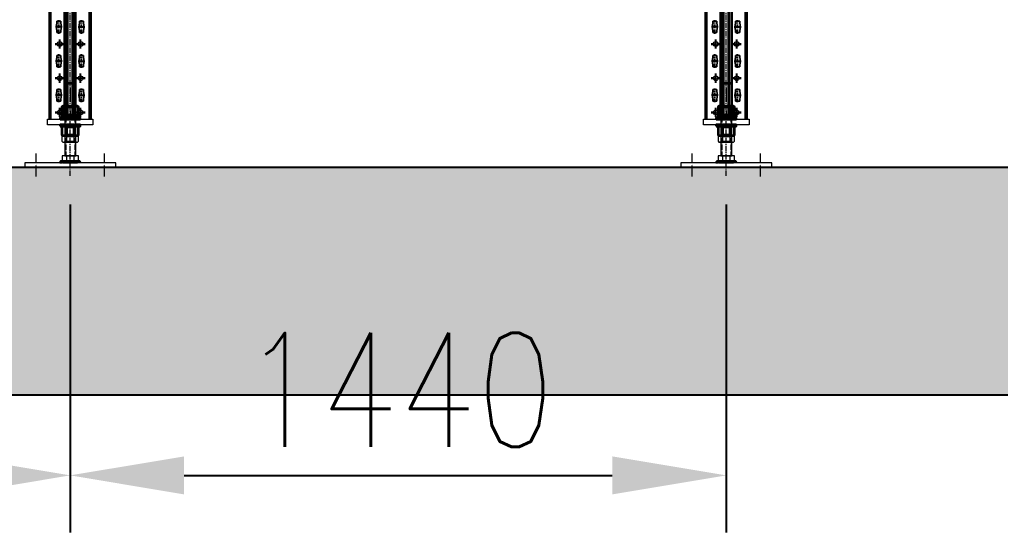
# Model space of a CAD drawing. Header units: millimetres. Extents: x 2509 to 128734, y 2492 to 91667.
# Drawn here: x 112978 to 115130, y 39493 to 40618 of the extents above; entities that cross this region are included whole.
import ezdxf

# ---------------------------------------------------------------- set-up
doc = ezdxf.new("R2010")
doc.units = ezdxf.units.MM
for name, pattern in [('ACAD_ISO02W100', [15, 12, -3]), ('ACAD_ISO04W100', [30, 24, -3, 0, -3]), ('CENTER', [50.8, 31.75, -6.35, 6.35, -6.35]), ('点画线', [18, 12, -2, 2, -2])]:
    doc.linetypes.add(name, pattern=pattern)
for name, color, linetype, lineweight in [('04中心线', 1, 'CENTER', 18), ('SR-货架', 7, 'Continuous', 35), ('中心线层', 1, '点画线', 18), ('柱基板', 5, 'Continuous', 18), ('标注线', 4, 'Continuous', 13), ('粗实线1', 3, 'Continuous', 35), ('细实线', 4, 'Continuous', 18)]:
    doc.layers.add(name, color=color, linetype=linetype, lineweight=lineweight)
doc.layers.add('中心线', color=1, linetype='CENTER')
doc.styles.add('SSH_汉字', font='txt.shx', dxfattribs={"width": 0.8})
doc.dimstyles.new('SSH_标注', dxfattribs={"dimscale": 100, "dimtxt": 2.5, "dimasz": 2.5, "dimexe": 1.25, "dimexo": 0.625, "dimtad": 1, "dimdsep": 46, "dimtxsty": 'SSH_汉字', "dimcen": 3.5, "dimclrd": 256, "dimclre": 256, "dimclrt": 256, "dimadec": 0, "dimazin": 0, "dimtfac": 0.7, "dimtmove": 0, "dimatfit": 3, "dimfxl": 1, "dimtzin": 0, "dimarcsym": 0})

# ---------------------------------------------------------------- blocks, each defined once
blk = doc.blocks.new('ewqtewywy')
at = {"color": 7}
for p, q in [((1131661.1, -190968.1), (1131661.1, -190965.1)), ((1131687.3, -190968.1), (1131687.3, -190965.1))]:
    blk.add_line(p, q, dxfattribs=at)
blk.add_lwpolyline([(1131652.2, -190968.1), (1131696.2, -190968.1), (1131696.2, -190965.1), (1131652.2, -190965.1)], close=True, dxfattribs=at)
blk = doc.blocks.new('4ew56twetewy')
at = {"color": 7}
for p, q in [((1131674.5, -190950.3), (1131669.6, -190955.3)), ((1131679.4, -190950.3), (1131674.5, -190955.3))]:
    blk.add_line(p, q, dxfattribs=at)
blk.add_lwpolyline([(1131656.5, -190955.3), (1131692.5, -190955.3), (1131692.5, -190950.3), (1131656.5, -190950.3)], close=True, dxfattribs=at)
blk = doc.blocks.new('e153tseysey')
at = {"color": 7}
for p, q in [((1131647.3, -190972.7), (1131655.3, -190974.7)), ((1131647.3, -190993.7), (1131655.3, -190991.7)), ((1131655.3, -190972.7), (1131655.3, -190993.7)), ((1131655.3, -190974.7), (1131671.3, -190974.7)), ((1131655.3, -190991.7), (1131671.3, -190991.7)), ((1131671.3, -190972.7), (1131671.3, -190993.7)), ((1131671.3, -190974.7), (1131679.3, -190972.7)), ((1131671.3, -190991.7), (1131679.3, -190993.7))]:
    blk.add_line(p, q, dxfattribs=at)
blk.add_lwpolyline([(1131647.3, -190993.7), (1131679.3, -190993.7), (1131681.3, -190991.7), (1131681.3, -190974.7), (1131679.3, -190972.7), (1131647.3, -190972.7), (1131645.3, -190974.7), (1131645.3, -190991.7)], close=True, dxfattribs=at)
blk = doc.blocks.new('rdyhrsy')
at = {"color": 7}
for name, p in [('e153tseysey', (958.4, 367)), ('4ew56twetewy', (947.5, 323.6)), ('ewqtewywy', (947.5, 333.4))]:
    blk.add_blockref(name, p, dxfattribs=at)
blk = doc.blocks.new('watawtawy')
at = {"color": 7}
for name, p in [('ewqtewywy', (947.5, 294.8)), ('e153tseysey', (958.4, 299.5))]:
    blk.add_blockref(name, p, dxfattribs=at)
blk = doc.blocks.new('wetwey546wey')
at = {"color": 7}
for p, q in [((5546819.4, -1037040.5), (5546827.4, -1037042.5)), ((5546819.4, -1037054.5), (5546827.4, -1037052.5)), ((5546827.4, -1037040.5), (5546827.4, -1037054.5)), ((5546827.4, -1037042.5), (5546843.4, -1037042.5)), ((5546827.4, -1037052.5), (5546843.4, -1037052.5)), ((5546843.4, -1037040.5), (5546843.4, -1037054.5)), ((5546843.4, -1037042.5), (5546851.4, -1037040.5)), ((5546843.4, -1037052.5), (5546851.4, -1037054.5))]:
    blk.add_line(p, q, dxfattribs=at)
blk.add_lwpolyline([(5546819.4, -1037054.5), (5546851.4, -1037054.5), (5546853.4, -1037052.5), (5546853.4, -1037042.5), (5546851.4, -1037040.5), (5546819.4, -1037040.5), (5546817.4, -1037042.5), (5546817.4, -1037052.5)], close=True, dxfattribs=at)
blk = doc.blocks.new('ewqtewtweyw')
at = {"color": 7}
for p, q in [((1132634, -190949.6), (1132598, -190949.6)), ((1132598, -190949.6), (1132598, -190962.6)), ((1132608, -190949.6), (1132608, -190964.6)), ((1132624, -190949.6), (1132624, -190964.6)), ((1132634, -190962.6), (1132634, -190949.6)), ((1132598, -190962.6), (1132600, -190964.6)), ((1132600, -190964.6), (1132608, -190962.6)), ((1132600, -190964.6), (1132632, -190964.6)), ((1132608, -190962.6), (1132624, -190962.6)), ((1132624, -190962.6), (1132632, -190964.6)), ((1132632, -190964.6), (1132634, -190962.6))]:
    blk.add_line(p, q, dxfattribs=at)
blk = doc.blocks.new('weyerwyeruer')
at = {"color": 7}
blk.add_line((1132604, -190791.6), (1132628, -190791.6), dxfattribs=at)
at = {"color": 7, "linetype": 'ACAD_ISO02W100'}
for p, q in [((1132606, -190789.6), (1132606, -190949.6)), ((1132626, -190789.6), (1132626, -190949.6))]:
    blk.add_line(p, q, dxfattribs=at)
at = {"color": 7}
blk.add_lwpolyline([(1132604, -190949.6), (1132628, -190949.6), (1132628, -190791.6), (1132626, -190789.6), (1132606, -190789.6), (1132604, -190791.6)], close=True, dxfattribs=at)
blk.add_blockref('ewqtewtweyw', (0, 0), dxfattribs=at)
blk = doc.blocks.new('*X255')
at = {"color": 7}
for p, q in [((5953044.5, -1026864.1), (5953049.5, -1026864.1)), ((5953049.5, -1026864.1), (5953049.5, -1026859.1))]:
    blk.add_line(p, q, dxfattribs=at)
blk.add_arc((5953049.5, -1026864.1), 5, 90, 180, dxfattribs=at)
blk = doc.blocks.new('*X256')
at = {"color": 7}
for p, q in [((5953085.5, -1026864.1), (5953085.5, -1026859.1)), ((5953090.5, -1026864.1), (5953085.5, -1026864.1))]:
    blk.add_line(p, q, dxfattribs=at)
blk.add_arc((5953085.5, -1026864.1), 5, 0, 90, dxfattribs=at)
blk = doc.blocks.new('eryer53uyeru')
at = {"color": 1, "linetype": 'ACAD_ISO04W100'}
for p, q in [((5952992.5, -1026894.1), (5952992.5, -1026844.1)), ((5953142.5, -1026894.1), (5953142.5, -1026844.1))]:
    blk.add_line(p, q, dxfattribs=at)
at = {"color": 7}
blk.add_lwpolyline([(5952967.5, -1026874.1), (5953167.5, -1026874.1), (5953167.5, -1026864.1), (5952967.5, -1026864.1)], close=True, dxfattribs=at)
blk = doc.blocks.new('er56ersueru')
h = blk.add_hatch()
h.set_pattern_fill('ANSI31', style=0, pattern_type=0)
h.set_pattern_definition([(45, (0, 0), (-0.0883883476483, 0.0883883476483), [])])
edge = h.paths.add_edge_path(flags=0)
edge.add_line((5953049.5, -1026864.1), (5953049.5, -1026859.1))
edge.add_arc((5953049.5, -1026864.1), 5, 90, 180)
edge.add_line((5953044.5, -1026864.1), (5953049.5, -1026864.1))
h = blk.add_hatch()
h.set_pattern_fill('ANSI31', style=0, pattern_type=0)
h.set_pattern_definition([(135, (0, 0), (-0.0883883476483, -0.0883883476483), [])])
edge = h.paths.add_edge_path(flags=0)
edge.add_line((5953085.5, -1026859.1), (5953085.5, -1026864.1))
edge.add_line((5953085.5, -1026864.1), (5953090.5, -1026864.1))
edge.add_arc((5953085.5, -1026864.1), 5, 0, 90)
at = {"layer": '标注线', "lineweight": 0}
h = blk.add_hatch(dxfattribs=at)
h.set_pattern_fill('STEEL', scale=0.1, style=0)
h.set_pattern_definition([(45, (0, 0), (-0.224506403027, 0.224506403027), []), (45, (0, 0.15875), (-0.224506403027, 0.224506403027), [])])
h.paths.add_polyline_path([(5953049.5, -1026859.1), (5953085.5, -1026859.1), (5953085.5, -1026864.1), (5953049.5, -1026864.1)], flags=0)
at = {"layer": '标注线', "color": 7, "lineweight": 0}
blk.add_lwpolyline([(5953049.5, -1026859.1), (5953085.5, -1026859.1), (5953085.5, -1026864.1), (5953049.5, -1026864.1)], close=True, dxfattribs=at)
at = {"color": 7}
for name, p in [('weyerwyeruer', (4820451.5, -835899.5)), ('*X255', (0, 0)), ('*X256', (0, 0))]:
    blk.add_blockref(name, p, dxfattribs=at)
at = {"layer": '标注线', "color": 6, "lineweight": 0}
blk.add_blockref('eryer53uyeru', (0, 0), dxfattribs=at)
blk = doc.blocks.new('A$C1E2A5594')
at = {"layer": '中心线', "ltscale": 0.25}
for p, q in [((20, 10), (0, 10)), ((10, 0), (10, 20))]:
    blk.add_line(p, q, dxfattribs=at)
blk = doc.blocks.new('*U265')
at = {"layer": '04中心线'}
blk.add_line((5937788.4, -1008913.6), (5937788.4, -1008982.6), dxfattribs=at)
at = {"layer": '中心线', "ltscale": 0.25}
for p, q in [((5937763.4, -1008795.1), (5937763.4, -1008765.1)), ((5937763.4, -1008795.1), (5937763.4, -1008765.1)), ((5937813.4, -1008795.1), (5937813.4, -1008765.1)), ((5937813.4, -1008795.1), (5937813.4, -1008765.1)), ((5937770.9, -1008780.1), (5937755.9, -1008780.1)), ((5937770.9, -1008780.1), (5937755.9, -1008780.1)), ((5937805.9, -1008780.1), (5937820.9, -1008780.1)), ((5937805.9, -1008780.1), (5937820.9, -1008780.1)), ((5937763.4, -1008870.1), (5937763.4, -1008840.1)), ((5937763.4, -1008870.1), (5937763.4, -1008840.1)), ((5937813.4, -1008870.1), (5937813.4, -1008840.1)), ((5937813.4, -1008870.1), (5937813.4, -1008840.1)), ((5937770.9, -1008855.1), (5937755.9, -1008855.1)), ((5937770.9, -1008855.1), (5937755.9, -1008855.1)), ((5937805.9, -1008855.1), (5937820.9, -1008855.1)), ((5937805.9, -1008855.1), (5937820.9, -1008855.1)), ((5937763.4, -1008945.1), (5937763.4, -1008915.1)), ((5937763.4, -1008945.1), (5937763.4, -1008915.1)), ((5937813.4, -1008945.1), (5937813.4, -1008915.1)), ((5937813.4, -1008945.1), (5937813.4, -1008915.1)), ((5937770.9, -1008930.1), (5937755.9, -1008930.1)), ((5937770.9, -1008930.1), (5937755.9, -1008930.1)), ((5937805.9, -1008930.1), (5937820.9, -1008930.1)), ((5937805.9, -1008930.1), (5937820.9, -1008930.1))]:
    blk.add_line(p, q, dxfattribs=at)
at = {"layer": '中心线层'}
blk.add_line((5937788.4, -1009107.1), (5937788.4, -1004353.7), dxfattribs=at)
at = {"layer": '柱基板', "color": 6}
blk.add_lwpolyline([(5937738.4, -1008982.6), (5937838.4, -1008982.6), (5937838.4, -1008994.6), (5937738.4, -1008994.6)], close=True, dxfattribs=at)
at = {"layer": '粗实线1'}
for p, q in [((5937743.4, -1008982.6), (5937743.4, -1004353.7)), ((5937745.4, -1008982.6), (5937745.4, -1004353.7)), ((5937776.4, -1008982.6), (5937776.4, -1004353.7)), ((5937776.4, -1008982.6), (5937776.4, -1004353.7)), ((5937782.4, -1008982.6), (5937782.4, -1004353.7)), ((5937782.4, -1008982.6), (5937782.4, -1004353.7)), ((5937794.4, -1008982.6), (5937794.4, -1004353.7)), ((5937794.4, -1008982.6), (5937794.4, -1004353.7)), ((5937800.4, -1008982.6), (5937800.4, -1004353.7)), ((5937800.4, -1008982.6), (5937800.4, -1004353.7)), ((5937831.4, -1008982.6), (5937831.4, -1004353.7)), ((5937833.4, -1008982.6), (5937833.4, -1004353.7))]:
    blk.add_line(p, q, dxfattribs=at)
at = {"layer": '细实线', "linetype": 'Continuous', "lineweight": 0}
for p, q in [((5937758.9, -1008767.6), (5937758.2, -1008780.1)), ((5937758.2, -1008780.1), (5937758.9, -1008767.6)), ((5937758.2, -1008780.1), (5937758.9, -1008792.6)), ((5937758.9, -1008792.6), (5937758.2, -1008780.1)), ((5937758.9, -1008767.6), (5937767.9, -1008767.6)), ((5937767.9, -1008767.6), (5937758.9, -1008767.6)), ((5937768.7, -1008780.1), (5937767.9, -1008767.6)), ((5937767.9, -1008767.6), (5937768.7, -1008780.1)), ((5937767.9, -1008792.6), (5937768.7, -1008780.1)), ((5937768.7, -1008780.1), (5937767.9, -1008792.6)), ((5937808.9, -1008767.6), (5937808.2, -1008780.1)), ((5937808.2, -1008780.1), (5937808.9, -1008767.6)), ((5937808.2, -1008780.1), (5937808.9, -1008792.6)), ((5937808.9, -1008792.6), (5937808.2, -1008780.1)), ((5937808.9, -1008767.6), (5937817.9, -1008767.6)), ((5937817.9, -1008767.6), (5937808.9, -1008767.6)), ((5937818.7, -1008780.1), (5937817.9, -1008767.6)), ((5937817.9, -1008767.6), (5937818.7, -1008780.1)), ((5937817.9, -1008792.6), (5937818.7, -1008780.1)), ((5937818.7, -1008780.1), (5937817.9, -1008792.6)), ((5937758.9, -1008792.6), (5937767.9, -1008792.6)), ((5937767.9, -1008792.6), (5937758.9, -1008792.6)), ((5937808.9, -1008792.6), (5937817.9, -1008792.6)), ((5937817.9, -1008792.6), (5937808.9, -1008792.6)), ((5937758.9, -1008842.6), (5937758.2, -1008855.1)), ((5937758.2, -1008855.1), (5937758.9, -1008842.6)), ((5937758.9, -1008842.6), (5937767.9, -1008842.6)), ((5937767.9, -1008842.6), (5937758.9, -1008842.6)), ((5937768.7, -1008855.1), (5937767.9, -1008842.6)), ((5937767.9, -1008842.6), (5937768.7, -1008855.1)), ((5937808.9, -1008842.6), (5937808.2, -1008855.1)), ((5937808.2, -1008855.1), (5937808.9, -1008842.6)), ((5937808.9, -1008842.6), (5937817.9, -1008842.6)), ((5937817.9, -1008842.6), (5937808.9, -1008842.6)), ((5937818.7, -1008855.1), (5937817.9, -1008842.6)), ((5937817.9, -1008842.6), (5937818.7, -1008855.1)), ((5937758.2, -1008855.1), (5937758.9, -1008867.6)), ((5937758.9, -1008867.6), (5937758.2, -1008855.1)), ((5937758.9, -1008867.6), (5937767.9, -1008867.6)), ((5937767.9, -1008867.6), (5937758.9, -1008867.6)), ((5937767.9, -1008867.6), (5937768.7, -1008855.1)), ((5937768.7, -1008855.1), (5937767.9, -1008867.6)), ((5937808.2, -1008855.1), (5937808.9, -1008867.6)), ((5937808.9, -1008867.6), (5937808.2, -1008855.1)), ((5937808.9, -1008867.6), (5937817.9, -1008867.6)), ((5937817.9, -1008867.6), (5937808.9, -1008867.6)), ((5937817.9, -1008867.6), (5937818.7, -1008855.1)), ((5937818.7, -1008855.1), (5937817.9, -1008867.6)), ((5937758.2, -1008930.1), (5937758.9, -1008917.6)), ((5937758.9, -1008917.6), (5937758.2, -1008930.1)), ((5937758.9, -1008942.6), (5937758.2, -1008930.1)), ((5937758.2, -1008930.1), (5937758.9, -1008942.6)), ((5937767.9, -1008917.6), (5937758.9, -1008917.6)), ((5937758.9, -1008917.6), (5937767.9, -1008917.6)), ((5937767.9, -1008917.6), (5937768.7, -1008930.1)), ((5937768.7, -1008930.1), (5937767.9, -1008917.6)), ((5937768.7, -1008930.1), (5937767.9, -1008942.6)), ((5937767.9, -1008942.6), (5937768.7, -1008930.1)), ((5937808.2, -1008930.1), (5937808.9, -1008917.6)), ((5937808.9, -1008917.6), (5937808.2, -1008930.1)), ((5937808.9, -1008942.6), (5937808.2, -1008930.1)), ((5937808.2, -1008930.1), (5937808.9, -1008942.6)), ((5937817.9, -1008917.6), (5937808.9, -1008917.6)), ((5937808.9, -1008917.6), (5937817.9, -1008917.6)), ((5937817.9, -1008917.6), (5937818.7, -1008930.1)), ((5937818.7, -1008930.1), (5937817.9, -1008917.6)), ((5937818.7, -1008930.1), (5937817.9, -1008942.6)), ((5937817.9, -1008942.6), (5937818.7, -1008930.1)), ((5937767.9, -1008942.6), (5937758.9, -1008942.6)), ((5937758.9, -1008942.6), (5937767.9, -1008942.6)), ((5937817.9, -1008942.6), (5937808.9, -1008942.6)), ((5937808.9, -1008942.6), (5937817.9, -1008942.6))]:
    blk.add_line(p, q, dxfattribs=at)
for centre in [(5937765.4, -1008817.6), (5937765.4, -1008817.6), (5937811.4, -1008817.6), (5937811.4, -1008817.6), (5937765.4, -1008892.6), (5937765.4, -1008892.6), (5937811.4, -1008892.6), (5937811.4, -1008892.6), (5937765.4, -1008967.6), (5937765.4, -1008967.6), (5937811.4, -1008967.6), (5937811.4, -1008967.6)]:
    blk.add_circle(centre, 5.25, dxfattribs=at)
at = {"color": 7}
for name, p in [('rdyhrsy', (4805166.7, -818347.9)), ('watawtawy', (4805166.7, -818324.3))]:
    blk.add_blockref(name, p, dxfattribs=at)
at = {"layer": '标注线', "color": 6, "lineweight": 0}
blk.add_blockref('er56ersueru', (-15279, 17786), dxfattribs=at)
at = {"layer": '标注线', "color": 7, "lineweight": 0}
blk.add_blockref('wetwey546wey', (390953, 28021.9), dxfattribs=at)
at = {"layer": '粗实线1', "xscale": -1, "zscale": -1, "rotation": 90}
for p in [(5937775.4, -1008807.6), (5937821.4, -1008807.6), (5937775.4, -1008882.6), (5937821.4, -1008882.6), (5937775.4, -1008957.6), (5937821.4, -1008957.6)]:
    blk.add_blockref('A$C1E2A5594', p, dxfattribs=at)
at = {"layer": '粗实线1', "rotation": 270}
for p in [(5937755.4, -1008807.6), (5937801.4, -1008807.6), (5937755.4, -1008882.6), (5937801.4, -1008882.6), (5937755.4, -1008957.6), (5937801.4, -1008957.6)]:
    blk.add_blockref('A$C1E2A5594', p, dxfattribs=at)
blk = doc.blocks.new('*D269')
at = {"lineweight": -2, "transparency": 16777216}
for p, q in [((111648.7, 40212.4), (111648.7, 39493.2)), ((113088.7, 40212.4), (113088.7, 39493.2)), ((111898.7, 39618.2), (112838.7, 39618.2))]:
    blk.add_line(p, q, dxfattribs=at)
at = {"transparency": 16777216}
for points in [[(111898.7, 39659.8), (111898.7, 39576.5), (111648.7, 39618.2)], [(112838.7, 39659.8), (112838.7, 39576.5), (113088.7, 39618.2)]]:
    blk.add_solid(points, dxfattribs=at)
at = {"layer": 'DEFPOINTS', "color": 0, "transparency": 16777216}
for p in [(111648.7, 40274.9), (113088.7, 40274.9), (113088.7, 39618.2)]:
    blk.add_point(p, dxfattribs=at)
at = {"transparency": 16777216, "insert": (112368.7, 39805.7), "char_height": 250, "attachment_point": 5, "style": 'SSH_汉字'}
blk.add_mtext('1440', dxfattribs=at)
blk = doc.blocks.new('*U259')
at = {"layer": '04中心线'}
blk.add_line((5937788.4, -1008913.6), (5937788.4, -1008982.6), dxfattribs=at)
at = {"layer": '中心线', "ltscale": 0.25}
for p, q in [((5937763.4, -1008795.1), (5937763.4, -1008765.1)), ((5937763.4, -1008795.1), (5937763.4, -1008765.1)), ((5937813.4, -1008795.1), (5937813.4, -1008765.1)), ((5937813.4, -1008795.1), (5937813.4, -1008765.1)), ((5937770.9, -1008780.1), (5937755.9, -1008780.1)), ((5937770.9, -1008780.1), (5937755.9, -1008780.1)), ((5937805.9, -1008780.1), (5937820.9, -1008780.1)), ((5937805.9, -1008780.1), (5937820.9, -1008780.1)), ((5937763.4, -1008870.1), (5937763.4, -1008840.1)), ((5937763.4, -1008870.1), (5937763.4, -1008840.1)), ((5937813.4, -1008870.1), (5937813.4, -1008840.1)), ((5937813.4, -1008870.1), (5937813.4, -1008840.1)), ((5937770.9, -1008855.1), (5937755.9, -1008855.1)), ((5937770.9, -1008855.1), (5937755.9, -1008855.1)), ((5937805.9, -1008855.1), (5937820.9, -1008855.1)), ((5937805.9, -1008855.1), (5937820.9, -1008855.1)), ((5937763.4, -1008945.1), (5937763.4, -1008915.1)), ((5937763.4, -1008945.1), (5937763.4, -1008915.1)), ((5937813.4, -1008945.1), (5937813.4, -1008915.1)), ((5937813.4, -1008945.1), (5937813.4, -1008915.1)), ((5937770.9, -1008930.1), (5937755.9, -1008930.1)), ((5937770.9, -1008930.1), (5937755.9, -1008930.1)), ((5937805.9, -1008930.1), (5937820.9, -1008930.1)), ((5937805.9, -1008930.1), (5937820.9, -1008930.1))]:
    blk.add_line(p, q, dxfattribs=at)
at = {"layer": '中心线层'}
blk.add_line((5937788.4, -1009107.1), (5937788.4, -1004346.6), dxfattribs=at)
at = {"layer": '柱基板', "color": 6}
blk.add_lwpolyline([(5937738.4, -1008982.6), (5937838.4, -1008982.6), (5937838.4, -1008994.6), (5937738.4, -1008994.6)], close=True, dxfattribs=at)
at = {"layer": '粗实线1'}
for p, q in [((5937743.4, -1008982.6), (5937743.4, -1004346.6)), ((5937745.4, -1008982.6), (5937745.4, -1004346.6)), ((5937776.4, -1008982.6), (5937776.4, -1004346.6)), ((5937776.4, -1008982.6), (5937776.4, -1004346.6)), ((5937782.4, -1008982.6), (5937782.4, -1004346.6)), ((5937782.4, -1008982.6), (5937782.4, -1004346.6)), ((5937794.4, -1008982.6), (5937794.4, -1004346.6)), ((5937794.4, -1008982.6), (5937794.4, -1004346.6)), ((5937800.4, -1008982.6), (5937800.4, -1004346.6)), ((5937800.4, -1008982.6), (5937800.4, -1004346.6)), ((5937831.4, -1008982.6), (5937831.4, -1004346.6)), ((5937833.4, -1008982.6), (5937833.4, -1004346.6))]:
    blk.add_line(p, q, dxfattribs=at)
at = {"layer": '细实线', "linetype": 'Continuous', "lineweight": 0}
for p, q in [((5937758.9, -1008767.6), (5937758.2, -1008780.1)), ((5937758.2, -1008780.1), (5937758.9, -1008767.6)), ((5937758.2, -1008780.1), (5937758.9, -1008792.6)), ((5937758.9, -1008792.6), (5937758.2, -1008780.1)), ((5937758.9, -1008767.6), (5937767.9, -1008767.6)), ((5937767.9, -1008767.6), (5937758.9, -1008767.6)), ((5937768.7, -1008780.1), (5937767.9, -1008767.6)), ((5937767.9, -1008767.6), (5937768.7, -1008780.1)), ((5937767.9, -1008792.6), (5937768.7, -1008780.1)), ((5937768.7, -1008780.1), (5937767.9, -1008792.6)), ((5937808.9, -1008767.6), (5937808.2, -1008780.1)), ((5937808.2, -1008780.1), (5937808.9, -1008767.6)), ((5937808.2, -1008780.1), (5937808.9, -1008792.6)), ((5937808.9, -1008792.6), (5937808.2, -1008780.1)), ((5937808.9, -1008767.6), (5937817.9, -1008767.6)), ((5937817.9, -1008767.6), (5937808.9, -1008767.6)), ((5937818.7, -1008780.1), (5937817.9, -1008767.6)), ((5937817.9, -1008767.6), (5937818.7, -1008780.1)), ((5937817.9, -1008792.6), (5937818.7, -1008780.1)), ((5937818.7, -1008780.1), (5937817.9, -1008792.6)), ((5937758.9, -1008792.6), (5937767.9, -1008792.6)), ((5937767.9, -1008792.6), (5937758.9, -1008792.6)), ((5937808.9, -1008792.6), (5937817.9, -1008792.6)), ((5937817.9, -1008792.6), (5937808.9, -1008792.6)), ((5937758.9, -1008842.6), (5937758.2, -1008855.1)), ((5937758.2, -1008855.1), (5937758.9, -1008842.6)), ((5937758.9, -1008842.6), (5937767.9, -1008842.6)), ((5937767.9, -1008842.6), (5937758.9, -1008842.6)), ((5937768.7, -1008855.1), (5937767.9, -1008842.6)), ((5937767.9, -1008842.6), (5937768.7, -1008855.1)), ((5937808.9, -1008842.6), (5937808.2, -1008855.1)), ((5937808.2, -1008855.1), (5937808.9, -1008842.6)), ((5937808.9, -1008842.6), (5937817.9, -1008842.6)), ((5937817.9, -1008842.6), (5937808.9, -1008842.6)), ((5937818.7, -1008855.1), (5937817.9, -1008842.6)), ((5937817.9, -1008842.6), (5937818.7, -1008855.1)), ((5937758.2, -1008855.1), (5937758.9, -1008867.6)), ((5937758.9, -1008867.6), (5937758.2, -1008855.1)), ((5937758.9, -1008867.6), (5937767.9, -1008867.6)), ((5937767.9, -1008867.6), (5937758.9, -1008867.6)), ((5937767.9, -1008867.6), (5937768.7, -1008855.1)), ((5937768.7, -1008855.1), (5937767.9, -1008867.6)), ((5937808.2, -1008855.1), (5937808.9, -1008867.6)), ((5937808.9, -1008867.6), (5937808.2, -1008855.1)), ((5937808.9, -1008867.6), (5937817.9, -1008867.6)), ((5937817.9, -1008867.6), (5937808.9, -1008867.6)), ((5937817.9, -1008867.6), (5937818.7, -1008855.1)), ((5937818.7, -1008855.1), (5937817.9, -1008867.6)), ((5937758.2, -1008930.1), (5937758.9, -1008917.6)), ((5937758.9, -1008917.6), (5937758.2, -1008930.1)), ((5937758.9, -1008942.6), (5937758.2, -1008930.1)), ((5937758.2, -1008930.1), (5937758.9, -1008942.6)), ((5937767.9, -1008917.6), (5937758.9, -1008917.6)), ((5937758.9, -1008917.6), (5937767.9, -1008917.6)), ((5937767.9, -1008917.6), (5937768.7, -1008930.1)), ((5937768.7, -1008930.1), (5937767.9, -1008917.6)), ((5937768.7, -1008930.1), (5937767.9, -1008942.6)), ((5937767.9, -1008942.6), (5937768.7, -1008930.1)), ((5937808.2, -1008930.1), (5937808.9, -1008917.6)), ((5937808.9, -1008917.6), (5937808.2, -1008930.1)), ((5937808.9, -1008942.6), (5937808.2, -1008930.1)), ((5937808.2, -1008930.1), (5937808.9, -1008942.6)), ((5937817.9, -1008917.6), (5937808.9, -1008917.6)), ((5937808.9, -1008917.6), (5937817.9, -1008917.6)), ((5937817.9, -1008917.6), (5937818.7, -1008930.1)), ((5937818.7, -1008930.1), (5937817.9, -1008917.6)), ((5937818.7, -1008930.1), (5937817.9, -1008942.6)), ((5937817.9, -1008942.6), (5937818.7, -1008930.1)), ((5937767.9, -1008942.6), (5937758.9, -1008942.6)), ((5937758.9, -1008942.6), (5937767.9, -1008942.6)), ((5937817.9, -1008942.6), (5937808.9, -1008942.6)), ((5937808.9, -1008942.6), (5937817.9, -1008942.6))]:
    blk.add_line(p, q, dxfattribs=at)
for centre in [(5937765.4, -1008817.6), (5937765.4, -1008817.6), (5937811.4, -1008817.6), (5937811.4, -1008817.6), (5937765.4, -1008892.6), (5937765.4, -1008892.6), (5937811.4, -1008892.6), (5937811.4, -1008892.6), (5937765.4, -1008967.6), (5937765.4, -1008967.6), (5937811.4, -1008967.6), (5937811.4, -1008967.6)]:
    blk.add_circle(centre, 5.25, dxfattribs=at)
at = {"color": 7}
for name, p in [('rdyhrsy', (4805166.7, -818347.9)), ('watawtawy', (4805166.7, -818324.3))]:
    blk.add_blockref(name, p, dxfattribs=at)
at = {"layer": '标注线', "color": 6, "lineweight": 0}
blk.add_blockref('er56ersueru', (-15279, 17786), dxfattribs=at)
at = {"layer": '标注线', "color": 7, "lineweight": 0}
blk.add_blockref('wetwey546wey', (390953, 28021.9), dxfattribs=at)
at = {"layer": '粗实线1', "xscale": -1, "zscale": -1, "rotation": 90}
for p in [(5937775.4, -1008807.6), (5937821.4, -1008807.6), (5937775.4, -1008882.6), (5937821.4, -1008882.6), (5937775.4, -1008957.6), (5937821.4, -1008957.6)]:
    blk.add_blockref('A$C1E2A5594', p, dxfattribs=at)
at = {"layer": '粗实线1', "rotation": 270}
for p in [(5937755.4, -1008807.6), (5937801.4, -1008807.6), (5937755.4, -1008882.6), (5937801.4, -1008882.6), (5937755.4, -1008957.6), (5937801.4, -1008957.6)]:
    blk.add_blockref('A$C1E2A5594', p, dxfattribs=at)
blk = doc.blocks.new('*D270')
at = {"lineweight": -2, "transparency": 16777216}
for p, q in [((113088.7, 40212.4), (113088.7, 39493.2)), ((114528.7, 40212.4), (114528.7, 39493.2)), ((113338.7, 39618.2), (114278.7, 39618.2))]:
    blk.add_line(p, q, dxfattribs=at)
at = {"transparency": 16777216}
for points in [[(113338.7, 39659.8), (113338.7, 39576.5), (113088.7, 39618.2)], [(114278.7, 39659.8), (114278.7, 39576.5), (114528.7, 39618.2)]]:
    blk.add_solid(points, dxfattribs=at)
at = {"layer": 'DEFPOINTS', "color": 0, "transparency": 16777216}
for p in [(113088.7, 40274.9), (114528.7, 40274.9), (114528.7, 39618.2)]:
    blk.add_point(p, dxfattribs=at)
at = {"transparency": 16777216, "insert": (113808.7, 39805.7), "char_height": 250, "attachment_point": 5, "style": 'SSH_汉字'}
blk.add_mtext('1440', dxfattribs=at)

msp = doc.modelspace()

# ---------------------------------------------------------------- hatches: boundary and pattern name
h = msp.add_hatch()
h.set_pattern_fill('SACNCR', color=8, scale=500, style=0)
h.set_pattern_definition([(45, (-431557.918, -131149.5), (-33.1456304, 33.1456304), []), (45, (-431524.77, -131149.5), (-33.1456304, 33.1456304), [0, -46.875])])
h.paths.add_polyline_path([(111221.043, 40293.947), (118601.409, 40293.947), (118601.409, 39793.947), (111221.043, 39793.947)])

# ---------------------------------------------------------------- linework, layer by layer
msp.add_lwpolyline([(111221.043, 40293.947), (118601.409, 40293.947), (118601.409, 39793.947), (111221.043, 39793.947)], close=True)

# ---------------------------------------------------------------- block references
at = {"layer": 'SR-货架', "color": 3, "lineweight": 0}
for name, p in [('*U265', (-5824699.697, 1049382.024)), ('*U259', (-5823259.697, 1049382.024))]:
    msp.add_blockref(name, p, dxfattribs=at)

# ---------------------------------------------------------------- dimensions: what is measured, and where the dimension line sits
for base, p1, p2, picture, middle in [((113088.745, 39618.183), (111648.743, 40274.94), (113088.745, 40274.94), '*D269', (112368.744, 39805.683)), ((114528.745, 39618.183), (113088.745, 40274.94), (114528.745, 40274.94), '*D270', (113808.745, 39805.683))]:
    dim = msp.add_linear_dim(base=base, p1=p1, p2=p2, dimstyle='SSH_标注')
    dim.commit()
    dim.dimension.update_dxf_attribs({"geometry": picture, "text_midpoint": middle})

doc.saveas('drawing.dxf')
